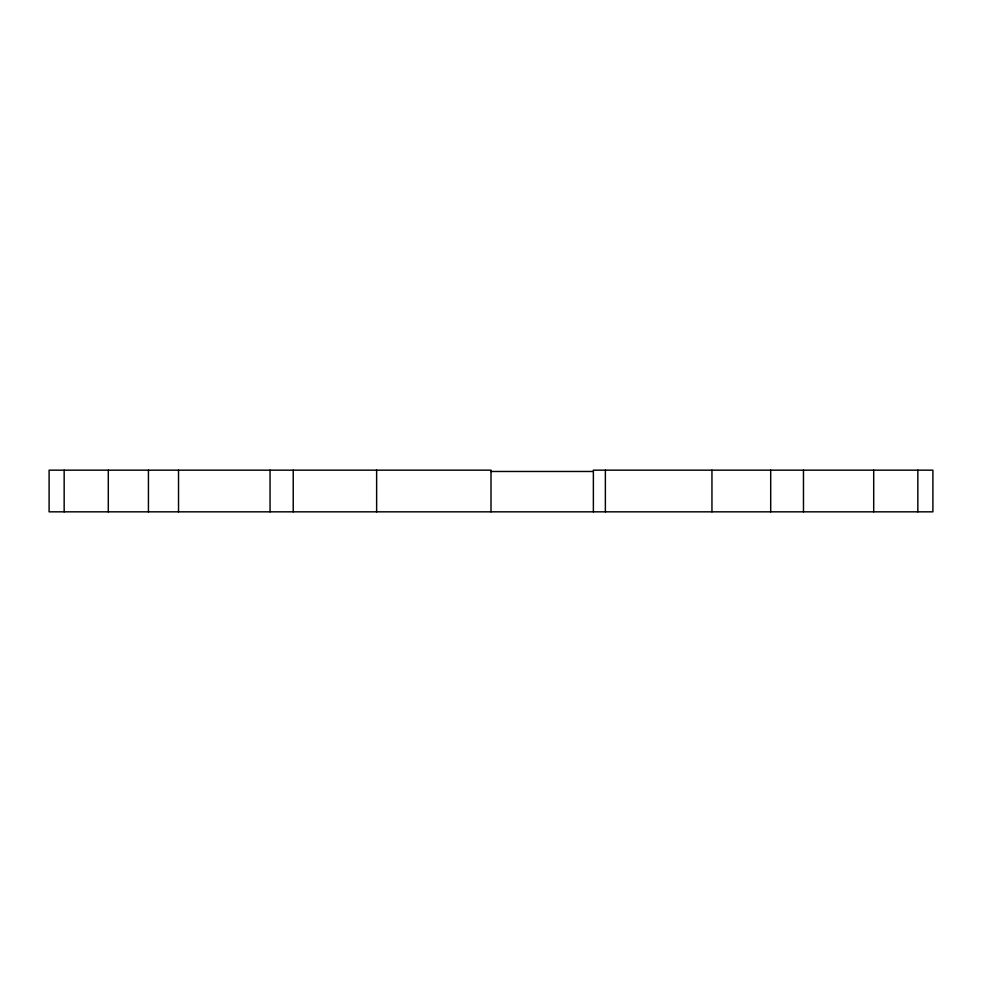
<?xml version="1.0" encoding="UTF-8"?>
<svg xmlns="http://www.w3.org/2000/svg" width="982" height="982" viewBox="0 0 982 982"><rect width="100%" height="100%" fill="white"/><g stroke="black" fill="none" stroke-linecap="round" stroke-linejoin="round"><path stroke-width="1.47" d="M491 471.47L593.374 471.47M917.839 470.169L917.839 511.831M873.698 470.169L873.698 511.831M803.472 470.169L803.472 511.831M770.698 470.169L770.698 511.831M711.95 470.169L711.95 511.831M605.366 470.169L605.366 511.831M593.374 511.831L593.374 470.169L932.9 470.169L932.9 511.831L49.1 511.831L49.1 470.169L491 470.169L491 511.831M376.634 470.169L376.634 511.831M293.225 470.169L293.225 511.831M270.05 470.169L270.05 511.831M178.528 470.169L178.528 511.831M148.429 470.169L148.429 511.831M108.302 470.169L108.302 511.831M64.161 470.169L64.161 511.831"/></g></svg>
